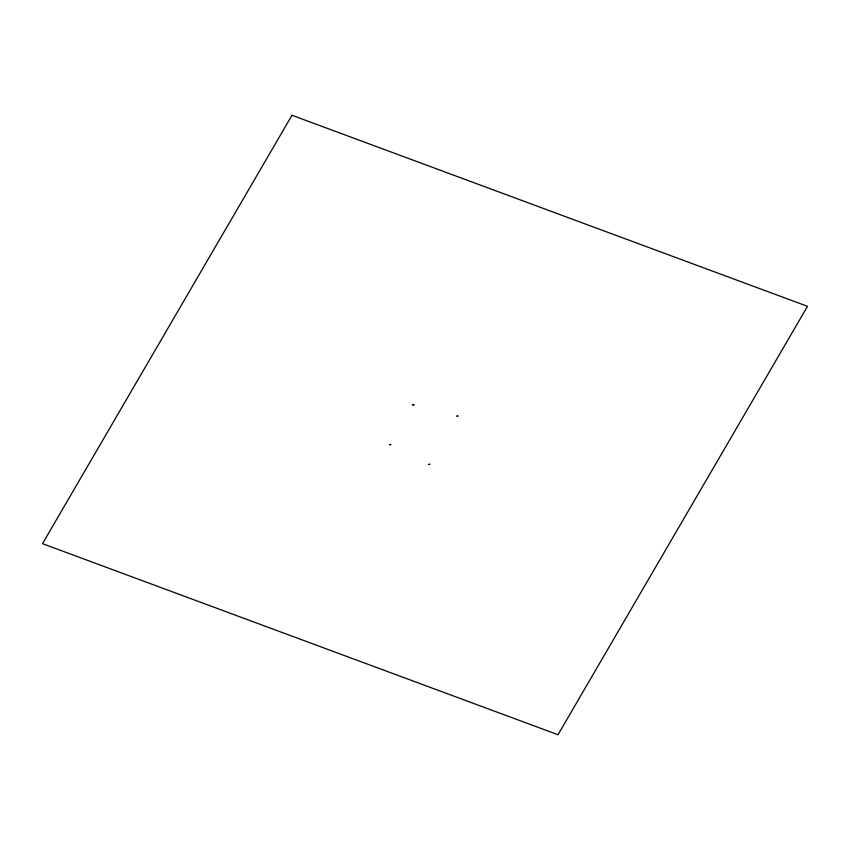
<?xml version="1.0" encoding="UTF-8"?>
<svg xmlns="http://www.w3.org/2000/svg" width="850" height="850" viewBox="0 0 850 850"><rect width="100%" height="100%" fill="white"/><g stroke="black" fill="none" stroke-linecap="round" stroke-linejoin="round"><path stroke-width="1.27" d="M390.766 444.571L389.651 444.592L390.766 444.571M413.897 404.855L412.781 404.876L413.897 404.855M428.857 464.419L429.951 464.302L428.857 464.397M456.971 416.139L458.065 416.022L456.971 416.096M291.986 115.271L42.5 543.671L558.014 734.729L807.5 306.329L291.986 115.271"/></g></svg>
